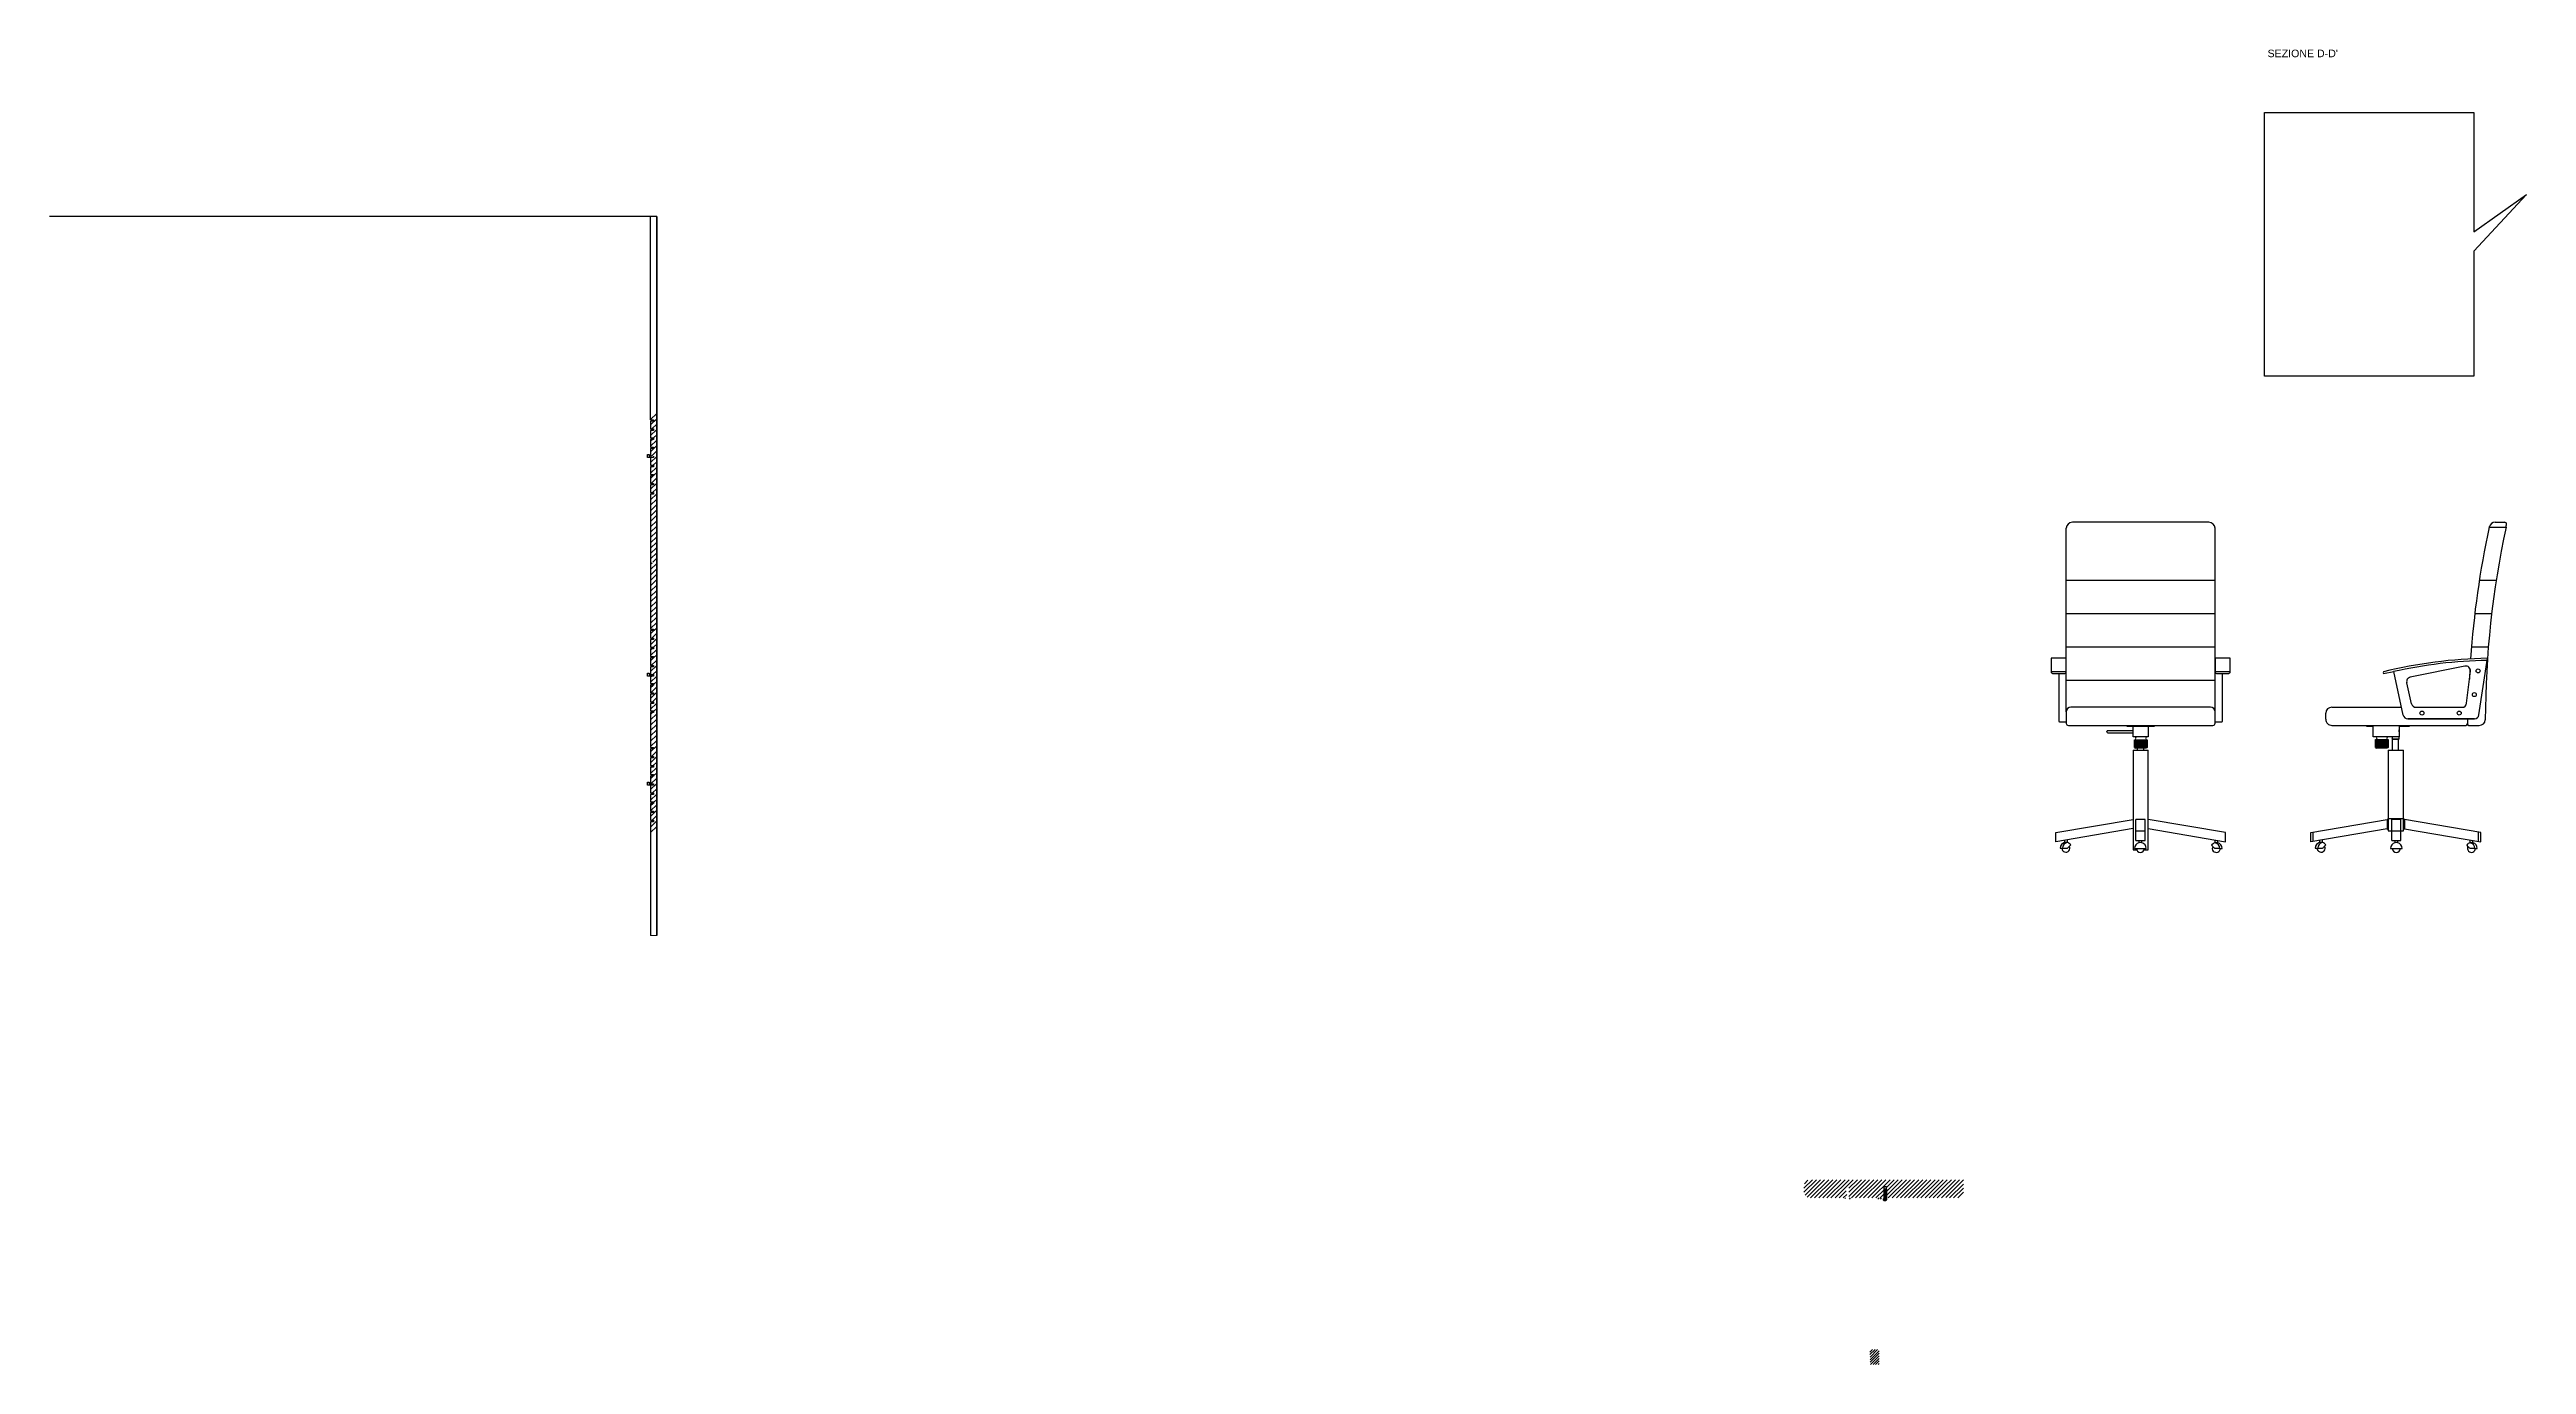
# Model space of a CAD drawing. Header units: millimetres. Extents: x -1085 to 5268, y 134 to 2619.
# Drawn here: x 2827 to 3643, y 777 to 1211 of the extents above; entities that cross this region are included whole.
import ezdxf

# ---------------------------------------------------------------- set-up
doc = ezdxf.new("R2010")
doc.units = ezdxf.units.MM
doc.layers.add('A-ANNO-SYMB', color=3, linetype='Continuous', lineweight=18)
doc.styles.get("Standard").update_dxf_attribs({"font": 'arial.ttf'})
pattern_1 = [(45, (1527.2256, -409.36606), (-0.42656217, 0.42656217), [])]
pattern_2 = [(45, (1420.2079, -252.4544), (-0.6735192, 0.6735192), [])]

msp = doc.modelspace()

# ---------------------------------------------------------------- hatches: boundary and pattern name
h = msp.add_hatch()
h.set_pattern_fill('ANSI31', color=256, scale=0.3)
h.set_pattern_definition(pattern_2)
h.paths.add_polyline_path([(3419.98, 835.57), (3419.55, 835.57), (3419.32, 835.45), (3419.98, 835.45)])
edge = h.paths.add_edge_path()
edge.add_line((3432.58, 835.45), (3432.58, 832.38))
edge.add_line((3432.58, 832.38), (3451.55, 832.39))
edge.add_arc((3451.55, 832.89), 0.5, 270.0135, 360)
edge.add_line((3452.05, 832.89), (3452.05, 837.88))
edge.add_arc((3451.55, 837.88), 0.5, 360, 450)
edge.add_line((3451.55, 838.38), (3407.41, 838.38))
edge.add_arc((3407.41, 836.38), 2, 90, 180)
edge.add_line((3405.41, 836.38), (3405.41, 834.38))
edge.add_arc((3407.41, 834.38), 2, 180, 270.01408)
edge.add_line((3407.41, 832.38), (3419.32, 832.38))
edge.add_line((3419.32, 832.38), (3419.32, 833.34))
edge.add_line((3419.32, 833.34), (3419.55, 833.57))
edge.add_line((3419.55, 833.57), (3419.32, 833.57))
edge.add_line((3419.32, 833.57), (3419.32, 836.06))
edge.add_line((3419.32, 836.06), (3420.21, 836.06))
edge.add_line((3420.21, 836.06), (3420.21, 832.38))
edge.add_line((3420.21, 832.38), (3431.69, 832.38))
edge.add_line((3431.69, 832.38), (3431.69, 836.06))
edge.add_line((3431.69, 836.06), (3432.58, 836.06))
edge.add_line((3432.58, 836.06), (3432.58, 835.45))
h = msp.add_hatch()
h.set_pattern_fill('ANSI31', color=256, scale=0.19)
h.set_pattern_definition(pattern_1)
h.paths.add_polyline_path([(3421.05, 832.38), (3420.21, 832.38), (3420.21, 832), (3421.05, 832)])
h.paths.add_polyline_path([(3419.32, 832.38), (3418.92, 832.38), (3418.92, 832), (3419.32, 832)])
h.paths.add_polyline_path([(3431.69, 832.38), (3429.6, 832.38), (3429.6, 832.01), (3431.69, 832.01)])
h.paths.add_polyline_path([(3432.88, 832.38), (3432.58, 832.38), (3432.58, 832.01), (3432.88, 832.01)])
h = msp.add_hatch()
h.set_pattern_fill('ANSI31', color=256, scale=0.3)
h.set_pattern_definition(pattern_2)
h.paths.add_polyline_path([(3452.05, 832.89, 0.414214), (3452.55, 832.39), (3455.97, 832.39, 0.383191), (3457.96, 834.17), (3457.96, 838.38), (3451.55, 838.38, -0.414214), (3452.05, 837.88)])
h = msp.add_hatch()
h.set_pattern_fill('ANSI31', color=256, scale=0.19)
h.set_pattern_definition(pattern_1)
h.paths.add_polyline_path([(3430.14, 782.42), (3427.14, 782.42), (3427.18, 777.49), (3430.18, 777.49)])

# ---------------------------------------------------------------- linework, layer by layer
for p, q in [((3626.07, 1150.9), (3643.41, 1163.17)), ((3643.41, 1163.17), (3626.07, 1144.49)), ((3027.46, 1155.93), (2827.46, 1155.93)), ((3025.46, 1088.93), (3025.46, 1155.93)), ((3027.46, 918.93), (3027.46, 1155.93)), ((3027.46, 1155.93), (3027.46, 918.93)), ((3025.46, 1088.93), (3026.46, 1088.93)), ((3025.46, 1088.43), (3025.46, 1085.93)), ((3026.46, 1088.43), (3025.46, 1088.43)), ((3025.46, 1085.93), (3026.46, 1085.93)), ((3025.46, 1085.43), (3025.46, 1082.93)), ((3026.46, 1085.43), (3025.46, 1085.43)), ((3026.46, 1088.93), (3026.46, 1088.43)), ((3026.46, 1085.93), (3026.46, 1085.43)), ((3024.46, 1076.43), (3024.46, 1077.43)), ((3024.46, 1077.43), (3024.96, 1077.43)), ((3024.96, 1077.43), (3024.96, 1076.93)), ((3025.46, 1082.93), (3026.46, 1082.93)), ((3025.46, 1082.43), (3025.46, 1079.93)), ((3026.46, 1082.43), (3025.46, 1082.43)), ((3025.46, 1079.93), (3026.46, 1079.93)), ((3025.46, 1079.43), (3025.46, 1076.93)), ((3026.46, 1079.43), (3025.46, 1079.43)), ((3026.46, 1082.93), (3026.46, 1082.43)), ((3026.46, 1079.93), (3026.46, 1079.43)), ((3025.46, 1076.43), (3024.46, 1076.43)), ((3024.96, 1076.93), (3025.46, 1076.93)), ((3025.46, 1076.43), (3025.46, 1073.93)), ((3026.46, 1076.43), (3025.46, 1076.43)), ((3025.46, 1073.93), (3026.46, 1073.93)), ((3025.46, 1073.43), (3025.46, 1070.93)), ((3026.46, 1073.43), (3025.46, 1073.43)), ((3025.46, 1070.93), (3026.46, 1070.93)), ((3025.46, 1070.43), (3025.46, 1067.93)), ((3026.46, 1070.43), (3025.46, 1070.43)), ((3026.46, 1076.93), (3026.46, 1076.43)), ((3026.46, 1073.93), (3026.46, 1073.43)), ((3026.46, 1070.93), (3026.46, 1070.43)), ((3025.46, 1067.93), (3026.46, 1067.93)), ((3025.46, 1067.43), (3025.46, 1064.93)), ((3026.46, 1067.43), (3025.46, 1067.43)), ((3025.46, 1064.93), (3026.46, 1064.93)), ((3025.46, 1064.43), (3025.46, 1019.93)), ((3026.46, 1064.43), (3025.46, 1064.43)), ((3026.46, 1067.93), (3026.46, 1067.43)), ((3026.46, 1064.93), (3026.46, 1064.43)), ((3491.82, 992.65), (3491.82, 1053.14)), ((3538.82, 1055.14), (3493.82, 1055.14)), ((3540.82, 992.71), (3540.82, 1053.14)), ((3631.12, 1053.48), (3631.14, 1053.57)), ((3631.12, 1053.48), (3636.67, 1053.48)), ((3633.1, 1055.14), (3636.14, 1055.14)), ((3636.67, 1053.48), (3636.83, 1054.32)), ((3491.82, 1036.04), (3540.82, 1036.04)), ((3627.89, 1036.04), (3633.44, 1036.04)), ((3491.82, 1025.04), (3540.82, 1025.04)), ((3626.39, 1025.04), (3631.94, 1025.04)), ((3025.46, 1019.93), (3026.46, 1019.93)), ((3025.46, 1019.43), (3025.46, 1016.93)), ((3026.46, 1019.43), (3025.46, 1019.43)), ((3025.46, 1016.93), (3026.46, 1016.93)), ((3025.46, 1016.43), (3025.46, 1013.93)), ((3026.46, 1016.43), (3025.46, 1016.43)), ((3025.46, 1013.93), (3026.46, 1013.93)), ((3025.46, 1013.43), (3025.46, 1010.93)), ((3026.46, 1013.43), (3025.46, 1013.43)), ((3026.46, 1019.93), (3026.46, 1019.43)), ((3026.46, 1016.93), (3026.46, 1016.43)), ((3026.46, 1013.93), (3026.46, 1013.43)), ((3491.82, 1014.04), (3540.82, 1014.04)), ((3625.3, 1014.04), (3630.85, 1014.04)), ((3024.46, 1004.43), (3024.46, 1005.43)), ((3024.46, 1005.43), (3024.96, 1005.43)), ((3025.46, 1004.43), (3024.46, 1004.43)), ((3024.96, 1005.43), (3024.96, 1004.93)), ((3024.96, 1004.93), (3025.46, 1004.93)), ((3025.46, 1010.93), (3026.46, 1010.93)), ((3025.46, 1010.43), (3025.46, 1007.93)), ((3026.46, 1010.43), (3025.46, 1010.43)), ((3025.46, 1007.93), (3026.46, 1007.93)), ((3025.46, 1007.43), (3025.46, 1004.93)), ((3026.46, 1007.43), (3025.46, 1007.43)), ((3025.46, 1004.93), (3026.46, 1004.93)), ((3025.46, 1004.43), (3025.46, 1001.93)), ((3026.46, 1004.43), (3025.46, 1004.43)), ((3026.46, 1010.93), (3026.46, 1010.43)), ((3026.46, 1007.93), (3026.46, 1007.43)), ((3026.46, 1004.93), (3026.46, 1004.43)), ((3491.82, 1005.82), (3486.82, 1005.82)), ((3491.82, 1010.32), (3489.32, 1010.32)), ((3489.32, 1005.32), (3489.32, 989.62)), ((3545.82, 1005.85), (3540.82, 1005.82)), ((3543.32, 989.62), (3543.32, 1005.32)), ((3596.33, 1005.29), (3599.67, 1005.9)), ((3602.84, 991.53), (3599.67, 1005.9)), ((3623.14, 1007.7), (3605.12, 1004.02)), ((3623.7, 995.46), (3624.93, 1006.06)), ((3624.81, 1006.86), (3624.63, 1003.46)), ((3627.75, 991.66), (3630.57, 1010.29)), ((3025.46, 1001.93), (3026.46, 1001.93)), ((3025.46, 1001.43), (3025.46, 998.93)), ((3026.46, 1001.43), (3025.46, 1001.43)), ((3025.46, 998.93), (3026.46, 998.93)), ((3025.46, 998.43), (3025.46, 995.93)), ((3026.46, 998.43), (3025.46, 998.43)), ((3025.46, 995.93), (3026.46, 995.93)), ((3026.46, 1001.93), (3026.46, 1001.43)), ((3026.46, 998.93), (3026.46, 998.43)), ((3026.46, 995.93), (3026.46, 995.43)), ((3491.82, 1003.04), (3540.82, 1003.04)), ((3605.55, 995.3), (3603.97, 1002.22)), ((3025.46, 995.43), (3025.46, 992.93)), ((3026.46, 995.43), (3025.46, 995.43)), ((3025.46, 992.93), (3026.46, 992.93)), ((3025.46, 992.43), (3025.46, 980.93)), ((3026.46, 992.43), (3025.46, 992.43)), ((3026.46, 992.93), (3026.46, 992.43)), ((3489.62, 989.32), (3491.82, 989.32)), ((3491.82, 992.65), (3491.82, 988.84)), ((3492.52, 988.14), (3540.12, 988.15)), ((3539.32, 994.15), (3493.32, 994.15)), ((3540.82, 988.85), (3540.82, 992.65)), ((3540.82, 989.32), (3543.02, 989.32)), ((3577.31, 990.17), (3577.31, 992.17)), ((3579.31, 994.17), (3602.26, 994.17)), ((3579.31, 988.17), (3623.46, 988.18)), ((3590.82, 987.79), (3590.82, 988.17)), ((3592.95, 987.79), (3590.82, 987.79)), ((3604.79, 987.8), (3601.51, 987.8)), ((3626.27, 990.35), (3604.31, 990.35)), ((3604.31, 990.35), (3626.27, 990.35)), ((3604.79, 988.17), (3604.79, 987.8)), ((3607.01, 994.13), (3622.21, 994.13)), ((3623.96, 990.35), (3623.96, 988.68)), ((3624.46, 988.18), (3627.88, 988.18)), ((3025.46, 980.93), (3026.46, 980.93)), ((3025.46, 980.43), (3025.46, 977.93)), ((3026.46, 980.43), (3025.46, 980.43)), ((3026.46, 980.93), (3026.46, 980.43)), ((3505.23, 986.04), (3505.23, 986.11)), ((3513.82, 986.41), (3505.53, 986.41)), ((3505.53, 985.74), (3513.82, 985.74)), ((3513.82, 980), (3513.82, 947.14)), ((3513.82, 980), (3518.82, 980)), ((3514.24, 983.46), (3518.48, 983.46)), ((3514.24, 980.86), (3518.48, 980.86)), ((3514.24, 980.86), (3514.67, 980.62)), ((3514.64, 983.46), (3514.64, 980.86)), ((3515.04, 983.46), (3515.04, 980.86)), ((3515.32, 980), (3515.32, 980.62)), ((3515.44, 983.46), (3515.44, 980.86)), ((3515.84, 983.46), (3515.84, 980.86)), ((3516.24, 983.46), (3516.24, 980.86)), ((3516.64, 983.46), (3516.64, 980.86)), ((3517.04, 983.46), (3517.04, 980.86)), ((3517.32, 980), (3517.32, 980.62)), ((3517.44, 983.46), (3517.44, 980.86)), ((3517.84, 983.46), (3517.84, 980.86)), ((3518.48, 980.86), (3518.06, 980.62)), ((3518.24, 983.46), (3518.24, 980.86)), ((3518.82, 947.14), (3518.82, 980)), ((3593.63, 983.48), (3597.87, 983.48)), ((3593.63, 980.88), (3597.87, 980.88)), ((3593.63, 980.88), (3594.06, 980.64)), ((3594.03, 983.48), (3594.03, 980.88)), ((3594.43, 983.48), (3594.43, 980.88)), ((3594.83, 983.48), (3594.83, 980.88)), ((3595.23, 983.48), (3595.23, 980.88)), ((3595.63, 983.48), (3595.63, 980.88)), ((3596.03, 983.48), (3596.03, 980.88)), ((3596.43, 983.48), (3596.43, 980.88)), ((3596.83, 983.48), (3596.83, 980.88)), ((3597.23, 983.48), (3597.23, 980.88)), ((3597.87, 980.88), (3597.45, 980.64)), ((3597.63, 983.48), (3597.63, 980.88)), ((3597.88, 980.02), (3597.88, 953.41)), ((3597.88, 980.02), (3602.88, 980.02)), ((3599.29, 983.54), (3599.13, 983.71)), ((3599.29, 980.02), (3599.29, 983.54)), ((3601.28, 983.54), (3599.29, 983.54)), ((3601.44, 983.71), (3601.28, 983.54)), ((3601.29, 980.02), (3601.28, 983.54)), ((3601.51, 986.05), (3601.51, 986.73)), ((3602.88, 953.41), (3602.88, 980.02)), ((3025.46, 977.93), (3026.46, 977.93)), ((3025.46, 977.43), (3025.46, 974.93)), ((3026.46, 977.43), (3025.46, 977.43)), ((3025.46, 974.93), (3026.46, 974.93)), ((3025.46, 974.43), (3025.46, 971.93)), ((3026.46, 974.43), (3025.46, 974.43)), ((3025.46, 971.93), (3026.46, 971.93)), ((3025.46, 971.43), (3025.46, 968.93)), ((3026.46, 971.43), (3025.46, 971.43)), ((3026.46, 977.93), (3026.46, 977.43)), ((3026.46, 974.93), (3026.46, 974.43)), ((3026.46, 971.93), (3026.46, 971.43)), ((3024.46, 968.43), (3024.46, 969.43)), ((3024.46, 969.43), (3024.96, 969.43)), ((3025.46, 968.43), (3024.46, 968.43)), ((3024.96, 969.43), (3024.96, 968.93)), ((3024.96, 968.93), (3025.46, 968.93)), ((3025.46, 968.93), (3026.46, 968.93)), ((3025.46, 968.43), (3025.46, 965.93)), ((3026.46, 968.43), (3025.46, 968.43)), ((3025.46, 965.93), (3026.46, 965.93)), ((3025.46, 965.43), (3025.46, 962.93)), ((3026.46, 965.43), (3025.46, 965.43)), ((3025.46, 962.93), (3026.46, 962.93)), ((3026.46, 968.93), (3026.46, 968.43)), ((3026.46, 965.93), (3026.46, 965.43)), ((3026.46, 962.93), (3026.46, 962.43)), ((3025.46, 962.43), (3025.46, 959.93)), ((3026.46, 962.43), (3025.46, 962.43)), ((3025.46, 959.93), (3026.46, 959.93)), ((3025.46, 959.43), (3025.46, 956.93)), ((3026.46, 959.43), (3025.46, 959.43)), ((3025.46, 956.93), (3026.46, 956.93)), ((3025.46, 956.43), (3025.46, 918.93)), ((3026.46, 956.43), (3025.46, 956.43)), ((3026.46, 959.93), (3026.46, 959.43)), ((3026.46, 956.93), (3026.46, 956.43)), ((3514.77, 950.25), (3514.77, 957.15)), ((3517.77, 957.15), (3514.77, 957.15)), ((3517.77, 950.25), (3517.77, 957.15)), ((3597.88, 957.48), (3597.55, 957.09)), ((3597.55, 957.09), (3597.55, 954.09)), ((3597.88, 957.48), (3602.88, 957.5)), ((3599.06, 950.27), (3599.06, 957.16)), ((3602.06, 957.16), (3599.06, 957.16)), ((3602.06, 950.27), (3602.06, 957.16)), ((3602.88, 957.5), (3603.21, 957.11)), ((3603.21, 957.11), (3603.21, 954.11)), ((3489.8, 947.69), (3490.39, 947.69)), ((3490.39, 947.69), (3492.19, 947.69)), ((3491.21, 950.3), (3491.21, 949.53)), ((3492.2, 949.53), (3492.2, 950.47)), ((3513.82, 947.14), (3515.01, 947.14)), ((3514.33, 947.61), (3514.92, 947.61)), ((3517.77, 953.27), (3514.77, 953.27)), ((3514.77, 950.25), (3517.77, 950.25)), ((3514.92, 947.61), (3517.56, 947.61)), ((3515.74, 950.25), (3515.74, 949.46)), ((3516.73, 949.46), (3516.73, 950.25)), ((3517.47, 947.14), (3518.82, 947.14)), ((3517.56, 947.61), (3518.15, 947.61)), ((3540.74, 950.42), (3540.74, 949.46)), ((3542.56, 947.61), (3540.76, 947.61)), ((3541.73, 949.46), (3541.73, 950.25)), ((3542.56, 947.61), (3543.15, 947.61)), ((3573.17, 949.96), (3573.17, 952.96)), ((3573.17, 949.96), (3573.17, 952.96)), ((3573.85, 947.7), (3574.45, 947.7)), ((3574.45, 947.7), (3576.24, 947.7)), ((3575.27, 950.32), (3575.27, 949.55)), ((3576.26, 949.55), (3576.26, 950.49)), ((3597.55, 954.09), (3597.88, 953.84)), ((3597.88, 953.41), (3599.06, 953.41)), ((3598.63, 947.63), (3599.22, 947.63)), ((3602.06, 953.29), (3599.06, 953.29)), ((3599.06, 950.27), (3602.06, 950.27)), ((3599.22, 947.63), (3601.86, 947.63)), ((3600.05, 950.27), (3600.05, 949.48)), ((3601.04, 949.48), (3601.04, 950.27)), ((3601.86, 947.63), (3602.46, 947.63)), ((3602.08, 953.41), (3602.88, 953.41)), ((3603.21, 954.11), (3602.88, 953.85)), ((3624.8, 950.44), (3624.8, 949.48)), ((3626.62, 947.63), (3624.82, 947.63)), ((3625.79, 949.48), (3625.79, 950.27)), ((3626.62, 947.63), (3627.21, 947.63)), ((3627.59, 949.96), (3627.59, 952.96)), ((3627.59, 949.96), (3627.59, 952.96)), ((3431.69, 835.11), (3432.58, 835.26)), ((3432.58, 835.26), (3431.69, 835.26)), ((3431.69, 835.26), (3431.69, 831.98)), ((3431.69, 834.96), (3432.58, 835.11)), ((3431.69, 834.81), (3432.58, 834.96)), ((3431.69, 834.81), (3432.58, 834.96)), ((3431.69, 834.66), (3432.58, 834.81)), ((3431.69, 834.51), (3432.58, 834.66)), ((3431.69, 834.36), (3432.58, 834.51)), ((3431.69, 834.21), (3432.58, 834.36)), ((3431.69, 834.06), (3432.58, 834.21)), ((3431.69, 833.91), (3432.58, 834.06)), ((3431.69, 833.76), (3432.58, 833.91)), ((3431.69, 833.61), (3432.58, 833.76)), ((3431.69, 833.46), (3432.58, 833.61)), ((3431.69, 833.31), (3432.58, 833.46)), ((3431.69, 833.16), (3432.58, 833.31)), ((3431.69, 833.01), (3432.58, 833.16)), ((3431.69, 832.86), (3432.58, 833.01)), ((3431.69, 832.71), (3432.58, 832.86)), ((3431.69, 832.56), (3432.58, 832.71)), ((3431.69, 832.41), (3432.58, 832.56)), ((3431.69, 832.26), (3432.58, 832.41)), ((3432.58, 835.26), (3432.58, 831.98)), ((3431.52, 831.78), (3432.66, 831.78)), ((3431.69, 832.11), (3432.58, 832.26)), ((3432.69, 831.81), (3432.69, 831.95))]:
    msp.add_line(p, q)
at = {"linetype": 'Continuous', "transparency": 33554569}
for p, q in [((3025.46, 1089.01), (3027.46, 1091.01)), ((3025.46, 1087.24), (3027.46, 1089.24)), ((3025.46, 1083.7), (3027.46, 1085.7)), ((3025.92, 1085.93), (3027.46, 1087.47)), ((3025.46, 1081.93), (3025.96, 1082.43)), ((3025.46, 1080.17), (3027.46, 1082.17)), ((3025.46, 1078.4), (3027.46, 1080.4)), ((3025.76, 1076.93), (3027.46, 1078.63)), ((3026.46, 1082.93), (3027.46, 1083.93)), ((3025.46, 1074.86), (3027.46, 1076.86)), ((3025.46, 1073.1), (3025.8, 1073.43)), ((3025.46, 1071.33), (3027.46, 1073.33)), ((3025.46, 1069.56), (3026.33, 1070.43)), ((3025.6, 1067.93), (3027.46, 1069.79)), ((3026.3, 1073.93), (3027.46, 1075.1)), ((3026.46, 1070.56), (3027.46, 1071.56)), ((3025.46, 1066.03), (3027.46, 1068.03)), ((3025.46, 1062.49), (3027.46, 1064.49)), ((3025.46, 1064.26), (3025.63, 1064.43)), ((3025.46, 1060.72), (3027.46, 1062.72)), ((3025.46, 1058.95), (3027.46, 1060.95)), ((3026.13, 1064.93), (3027.46, 1066.26)), ((3025.46, 1057.19), (3027.46, 1059.19)), ((3025.46, 1055.42), (3027.46, 1057.42)), ((3025.46, 1053.65), (3027.46, 1055.65)), ((3025.46, 1051.88), (3027.46, 1053.88)), ((3025.46, 1050.12), (3027.46, 1052.12)), ((3025.46, 1048.35), (3027.46, 1050.35)), ((3025.46, 1046.58), (3027.46, 1048.58)), ((3025.46, 1044.81), (3027.46, 1046.81)), ((3025.46, 1043.04), (3027.46, 1045.04)), ((3025.46, 1041.28), (3025.99, 1041.81)), ((3025.46, 1039.51), (3027.46, 1041.51)), ((3025.46, 1037.74), (3027.46, 1039.74)), ((3025.46, 1035.97), (3027.46, 1037.97)), ((3026.15, 1041.97), (3027.46, 1043.28)), ((3025.46, 1034.21), (3027.46, 1036.21)), ((3025.46, 1032.44), (3027.46, 1034.44)), ((3025.46, 1030.67), (3027.46, 1032.67)), ((3025.46, 1028.9), (3027.46, 1030.9)), ((3025.46, 1027.13), (3027.46, 1029.13)), ((3025.46, 1025.37), (3027.46, 1027.37)), ((3025.46, 1023.6), (3027.46, 1025.6)), ((3025.46, 1021.83), (3027.46, 1023.83)), ((3025.46, 1020.06), (3027.46, 1022.06)), ((3025.46, 1018.3), (3027.46, 1020.3)), ((3025.46, 1014.76), (3027.46, 1016.76)), ((3025.46, 1012.99), (3025.9, 1013.43)), ((3025.46, 1011.22), (3027.46, 1013.22)), ((3025.86, 1016.93), (3027.46, 1018.53)), ((3026.4, 1013.93), (3027.46, 1014.99)), ((3025.46, 1009.46), (3026.43, 1010.43)), ((3025.46, 1005.92), (3027.46, 1007.92)), ((3025.46, 1004.15), (3025.74, 1004.43)), ((3025.46, 1002.39), (3027.46, 1004.39)), ((3025.7, 1007.93), (3027.46, 1009.69)), ((3026.24, 1004.93), (3027.46, 1006.15)), ((3026.46, 1010.46), (3027.46, 1011.46)), ((3025.46, 1000.62), (3026.27, 1001.43)), ((3025.46, 997.08), (3027.46, 999.08)), ((3025.46, 993.55), (3027.46, 995.55)), ((3025.54, 998.93), (3027.46, 1000.85)), ((3026.08, 995.93), (3027.46, 997.31)), ((3026.46, 1001.62), (3027.46, 1002.62)), ((3025.46, 991.78), (3026.11, 992.43)), ((3025.46, 990.01), (3027.46, 992.01)), ((3025.46, 988.24), (3027.46, 990.24)), ((3025.46, 986.48), (3027.46, 988.48)), ((3026.46, 992.78), (3027.46, 993.78)), ((3025.46, 984.71), (3027.46, 986.71)), ((3025.46, 982.94), (3027.46, 984.94)), ((3025.46, 981.17), (3027.46, 983.17)), ((3025.46, 979.4), (3027.46, 981.4)), ((3025.75, 977.93), (3027.46, 979.64)), ((3025.46, 975.87), (3027.46, 977.87)), ((3025.46, 974.1), (3025.79, 974.43)), ((3025.46, 972.33), (3027.46, 974.33)), ((3025.46, 970.57), (3026.33, 971.43)), ((3026.29, 974.93), (3027.46, 976.1)), ((3026.46, 971.57), (3027.46, 972.57)), ((3025.46, 967.03), (3027.46, 969.03)), ((3025.46, 963.49), (3027.46, 965.49)), ((3025.46, 965.26), (3025.63, 965.43)), ((3025.59, 968.93), (3027.46, 970.8)), ((3026.13, 965.93), (3027.46, 967.26)), ((3026.46, 962.73), (3027.46, 963.73)), ((3025.46, 961.73), (3026.16, 962.43)), ((3025.46, 959.96), (3027.46, 961.96)), ((3025.46, 958.19), (3027.46, 960.19)), ((3025.46, 954.66), (3027.46, 956.66)), ((3025.46, 956.42), (3025.47, 956.43)), ((3025.46, 952.89), (3027.46, 954.89)), ((3025.97, 956.93), (3027.46, 958.42))]:
    msp.add_line(p, q, dxfattribs=at)
at = {"linetype": 'Continuous'}
for p, q in [((3431.49, 831.95), (3431.49, 831.81)), ((3432.66, 831.98), (3431.52, 831.98))]:
    msp.add_line(p, q, dxfattribs=at)
for points in [[(3626.07, 1144.49), (3626.07, 1103.26), (3557.1, 1103.26), (3557.1, 1190.19), (3626.07, 1190.19), (3626.07, 1150.9)], [(3513.82, 988.15), (3513.82, 988.15), (3518.82, 988.15), (3518.82, 988.15)], [(3518.82, 987.83), (3518.82, 984.41), (3513.82, 984.41), (3513.82, 987.83)], [(3514.24, 980.86), (3514.24, 983.46)], [(3514.74, 984.41), (3514.62, 984.26), (3514.74, 984.12), (3514.62, 984), (3514.74, 983.88), (3514.62, 983.77), (3514.74, 983.65), (3514.62, 983.57), (3514.74, 983.46)], [(3518.06, 980.62), (3514.67, 980.62)], [(3517.98, 984.41), (3518.11, 984.26), (3517.98, 984.12), (3518.11, 984), (3517.98, 983.88), (3518.11, 983.77), (3517.98, 983.65), (3518.11, 983.57), (3517.98, 983.46)], [(3518.48, 983.46), (3518.48, 980.86)], [(3593.63, 980.88), (3593.63, 983.48)], [(3594.13, 984.43), (3594.01, 984.28), (3594.13, 984.14), (3594.01, 984.02), (3594.13, 983.9), (3594.01, 983.79), (3594.13, 983.68), (3594.01, 983.59), (3594.13, 983.48)], [(3597.45, 980.64), (3594.06, 980.64)], [(3597.37, 984.43), (3597.5, 984.28), (3597.37, 984.14), (3597.5, 984.02), (3597.37, 983.9), (3597.5, 983.79), (3597.37, 983.68), (3597.5, 983.59), (3597.37, 983.48)], [(3597.87, 983.48), (3597.87, 980.88)], [(3513.82, 954.15), (3488.33, 949.81), (3488.33, 952.81), (3513.82, 957.15)], [(3518.82, 954.15), (3544.32, 949.81), (3544.32, 952.81), (3518.82, 957.15)], [(3597.55, 954.09), (3572.38, 949.83), (3572.38, 952.83), (3597.57, 957.11)], [(3603.21, 954.11), (3628.37, 949.83), (3628.37, 952.83), (3603.21, 957.11)], [(3432.58, 832.38), (3432.58, 836.06), (3431.69, 836.06), (3431.69, 832.38)]]:
    msp.add_lwpolyline(points)
for points in [[(3486.82, 1010.32), (3486.82, 1005.82, 0.414214), (3487.32, 1005.32), (3491.32, 1005.32, 0.414214), (3491.82, 1005.82), (3491.82, 1010.32)], [(3540.82, 1010.32), (3540.82, 1005.82, 0.414214), (3541.32, 1005.32), (3545.32, 1005.32, 0.414214), (3545.82, 1005.82), (3545.82, 1010.32)]]:
    msp.add_lwpolyline(points, format="xyb", close=True)
for points in [[(3511.82, 988.15), (3520.82, 988.15), (3520.82, 987.83), (3511.82, 987.83)], [(3592.95, 988.17), (3601.51, 988.18), (3601.51, 984.43), (3592.95, 984.43)], [(3599.13, 984.42), (3599.13, 983.71), (3601.44, 983.71), (3601.44, 984.42)]]:
    msp.add_lwpolyline(points, close=True)
for centre in [(3627.47, 1006.13), (3626.24, 998.31), (3608.98, 992.23), (3621.25, 992.23)]:
    msp.add_circle(centre, 0.652)
for centre, radius, start, end in [((3493.82, 1053.14), 2, 90, 180), ((3538.82, 1053.14), 2, 0, 90), ((3927.57, 989.57), 303.26, 167.83368, 176.12049), ((3933.12, 989.57), 303.26, 167.83368, 179.92565), ((3633.1, 1053.14), 2, 90, 167.67317), ((3636.14, 1054.44), 0.7, 349.74054, 90), ((3596.69, 1005.55), 0.447, 143.24222, 216.75778), ((3633.19, 856.62), 153.69, 90.978, 103.87933), ((3633.19, 855.92), 153.69, 91.01231, 102.61468), ((3605.43, 1002.55), 1.5, 102.03798, 192.91436), ((3623.45, 1006.23), 1.5, 353.35203, 101.55009), ((3489.62, 989.62), 0.3, 180, 270), ((3493.32, 992.65), 1.5, 90, 180), ((3492.52, 988.84), 0.7, 180, 270.01408), ((3539.32, 992.65), 1.5, 0, 90), ((3540.12, 988.85), 0.7, 270.01408, 0), ((3543.02, 989.62), 0.3, 270, 0), ((3579.31, 992.17), 2, 90, 180), ((3579.31, 990.17), 2, 180, 270.01408), ((3604.31, 991.85), 1.5, 192.43573, 270), ((3607.01, 995.63), 1.5, 192.91436, 270), ((3622.21, 995.63), 1.5, 270, 353.35203), ((3623.46, 988.68), 0.5, 270.0135, 0), ((3624.46, 988.68), 0.5, 180, 270), ((3626.27, 991.85), 1.5, 270, 352.53132), ((3627.87, 990.18), 2, 270.01408, 353.87966), ((3505.53, 986.11), 0.3, 90, 180), ((3505.53, 986.04), 0.3, 180, 270), ((3491.71, 947.69), 1.91, 104.98823, 180), ((3491.71, 947.69), 1.32, 180, 28.0642), ((3492.42, 947.72), 1.83, 96.75194, 180.90336), ((3491.71, 947.69), 1.91, 75.01177, 104.98823), ((3489.24, 951.64), 4.93, 306.70088, 317.46796), ((3491.71, 947.69), 1.91, 35.44899, 75.01177), ((3489.24, 951.64), 4.93, 317.46796, 324.76314), ((3516.24, 947.61), 1.91, 104.98823, 180), ((3516.24, 947.61), 1.32, 180, 0), ((3516.24, 947.61), 1.91, 75.01177, 104.98823), ((3516.24, 947.61), 1.91, 0, 75.01177), ((3541.24, 947.61), 1.91, 104.98823, 144.55101), ((3543.71, 951.57), 4.93, 215.23686, 222.53204), ((3541.24, 947.61), 1.32, 151.9358, 0), ((3543.71, 951.57), 4.93, 222.53204, 233.29912), ((3541.24, 947.61), 1.91, 75.01177, 104.98823), ((3540.53, 947.64), 1.83, 359.09664, 83.24806), ((3541.24, 947.61), 1.91, 0, 75.01177), ((3575.77, 947.7), 1.91, 104.98823, 180), ((3575.77, 947.7), 1.32, 180, 28.0642), ((3576.48, 947.73), 1.83, 96.75194, 180.90336), ((3575.77, 947.7), 1.91, 75.01177, 104.98823), ((3573.3, 951.66), 4.93, 306.70088, 317.46796), ((3575.77, 947.7), 1.91, 35.44899, 75.01177), ((3573.3, 951.66), 4.93, 317.46796, 324.76314), ((3600.54, 947.63), 1.91, 104.98823, 180), ((3600.54, 947.63), 1.32, 180, 0), ((3600.54, 947.63), 1.91, 75.01177, 104.98823), ((3600.54, 947.63), 1.91, 0, 75.01177), ((3625.3, 947.63), 1.91, 104.98823, 144.55101), ((3627.77, 951.59), 4.93, 215.23686, 222.53204), ((3625.3, 947.63), 1.32, 151.9358, 0), ((3627.77, 951.59), 4.93, 222.53204, 233.29912), ((3625.3, 947.63), 1.91, 75.01177, 104.98823), ((3624.59, 947.66), 1.83, 359.09664, 83.24806), ((3625.3, 947.63), 1.91, 0, 75.01177), ((3431.52, 831.81), 0.03, 180, 270), ((3432.09, 832.21), 0.7, 217.56555, 322.43445), ((3432.66, 831.95), 0.03, 0, 90), ((3432.66, 831.81), 0.03, 270, 0)]:
    msp.add_arc(centre, radius, start, end)
msp.add_arc((3431.52, 831.95), 0.03, 90, 180, dxfattribs=at)
at = {"layer": 'A-ANNO-SYMB'}
msp.add_line((3025.46, 918.93), (3027.46, 918.93), dxfattribs=at)

# ---------------------------------------------------------------- texts
at = {"insert": (3558.12, 1210.93), "char_height": 2.5, "attachment_point": 1}
msp.add_mtext_dynamic_manual_height_columns("SEZIONE D-D'", width=60.1527, gutter_width=12.5, heights=[0], dxfattribs=at)

doc.saveas('drawing.dxf')
